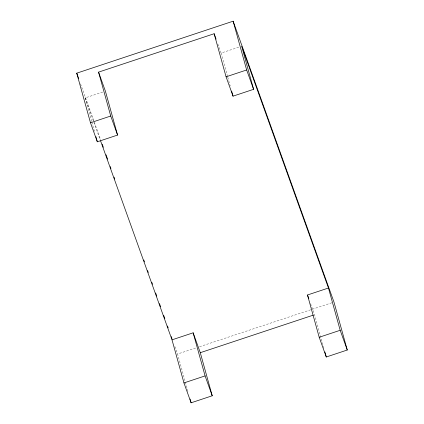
<?xml version="1.0" encoding="UTF-8"?>
<svg xmlns="http://www.w3.org/2000/svg" width="424" height="424" viewBox="0 0 424 424"><rect width="100%" height="100%" fill="white"/><g stroke="black" fill="none" stroke-linecap="round" stroke-linejoin="round"><path stroke-width="0.32" stroke-dasharray="2.12 1.59" d="M91.674 121.439L85.145 97.902L103.557 91.785M227.582 76.516L221.079 53.069L239.163 47.064M187.933 391.4L177.566 354.024L196.413 347.765M199.55 346.721L332.082 302.678M217.825 44.006L221.079 53.069M310.575 303.616L314.56 314.714L324.01 348.788M80.534 83.761L100.658 139.803M174.884 346.551L177.566 354.024M85.145 97.902L100.329 140.196M227.757 77.147L230.216 86.019M91.849 122.075L94.499 131.62"/><path stroke-width="0.64" d="M76.733 73.172L233.131 21.2L333.964 302.052L347.267 350.012L326.284 356.987L319.203 337.26L307.48 294.987L328.462 288.013L241.654 46.232L253.605 89.321L233.03 96.158L226.082 76.813L214.136 33.729L98.559 72.133L110.733 116.033L117.57 135.071L97.319 141.802L90.487 122.764L76.733 73.172L78.747 78.779M226.082 76.813L246.657 69.976L233.131 21.2M90.487 122.764L110.733 116.033M172.012 339.841L193.148 332.819L200.282 352.694L212.228 395.778L191.092 402.8L183.958 382.93L172.012 339.841L100.557 140.816M200.282 352.694L313.304 315.133M319.203 337.26L340.186 330.285L328.462 288.013M183.958 382.93L205.094 375.903L193.148 332.819M340.186 330.285L347.267 350.012M246.657 69.976L253.605 89.321M214.136 33.729L216.092 39.167M307.48 294.987L308.805 298.687M98.559 72.133L105.396 91.171L117.57 135.071M205.094 375.903L212.228 395.778M102.221 144.165L103.339 147.276M106.021 154.749L107.59 159.111M110.272 166.584L110.94 168.45M114.072 177.168L114.74 179.039M143.805 259.992L144.478 261.862M147.61 270.576L148.278 272.447M151.856 282.411L152.529 284.276M155.656 292.995L156.774 296.111M159.456 303.584L160.574 306.695M163.706 315.414L164.825 318.53M167.507 326.003L168.174 327.869M171.307 336.587L171.98 338.458M324.885 351.941L326.284 356.987M231.626 91.086L233.03 96.158M190.042 399L191.092 402.8M95.909 136.708L97.319 141.802"/></g></svg>
